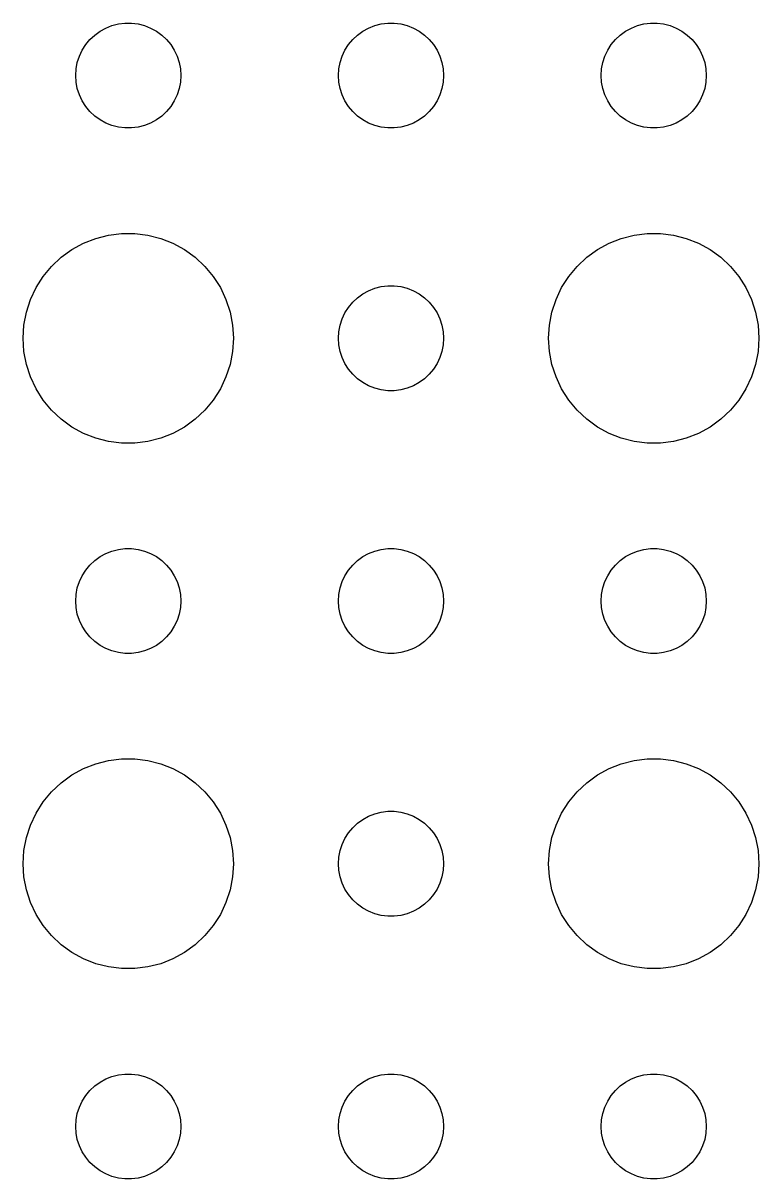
# Model space of a CAD drawing. Header units: metres. Extents: x -150 to 150, y -149 to 149.
# Drawn here: x 49.5 to 70.5, y 73.5 to 106.5 of the extents above; entities that cross this region are included whole.
import ezdxf

# ---------------------------------------------------------------- set-up
doc = ezdxf.new("R2010")
doc.units = ezdxf.units.M

msp = doc.modelspace()

# ---------------------------------------------------------------- linework, layer by layer
for p, q in [((51.5439, 106.156), (51.6963, 106.266)), ((51.6963, 106.266), (51.8613, 106.357)), ((51.8613, 106.357), (52.0365, 106.427)), ((52.0365, 106.427), (52.2189, 106.473)), ((52.2189, 106.473), (52.4058, 106.497)), ((52.4058, 106.497), (52.5942, 106.497)), ((52.5942, 106.497), (52.7811, 106.473)), ((52.7811, 106.473), (52.9635, 106.427)), ((52.9635, 106.427), (53.1387, 106.357)), ((53.1387, 106.357), (53.3037, 106.266)), ((53.3037, 106.266), (53.4561, 106.156)), ((59.0439, 106.156), (59.1963, 106.266)), ((59.1963, 106.266), (59.3613, 106.357)), ((59.3613, 106.357), (59.5365, 106.427)), ((59.5365, 106.427), (59.7189, 106.473)), ((59.7189, 106.473), (59.9058, 106.497)), ((59.9058, 106.497), (60.0942, 106.497)), ((60.0942, 106.497), (60.2811, 106.473)), ((60.2811, 106.473), (60.4635, 106.427)), ((60.4635, 106.427), (60.6387, 106.357)), ((60.6387, 106.357), (60.8037, 106.266)), ((60.8037, 106.266), (60.9561, 106.156)), ((66.5439, 106.156), (66.6963, 106.266)), ((66.6963, 106.266), (66.8613, 106.357)), ((66.8613, 106.357), (67.0365, 106.427)), ((67.0365, 106.427), (67.2189, 106.473)), ((67.2189, 106.473), (67.4058, 106.497)), ((67.4058, 106.497), (67.5942, 106.497)), ((67.5942, 106.497), (67.7811, 106.473)), ((67.7811, 106.473), (67.9635, 106.427)), ((67.9635, 106.427), (68.1387, 106.357)), ((68.1387, 106.357), (68.3037, 106.266)), ((68.3037, 106.266), (68.4561, 106.156)), ((51.2865, 105.882), (51.4065, 106.027)), ((51.4065, 106.027), (51.5439, 106.156)), ((53.4561, 106.156), (53.5934, 106.027)), ((53.5934, 106.027), (53.7135, 105.882)), ((58.7865, 105.882), (58.9065, 106.027)), ((58.9065, 106.027), (59.0439, 106.156)), ((60.9561, 106.156), (61.0934, 106.027)), ((61.0934, 106.027), (61.2135, 105.882)), ((66.2865, 105.882), (66.4065, 106.027)), ((66.4065, 106.027), (66.5439, 106.156)), ((68.4561, 106.156), (68.5934, 106.027)), ((68.5934, 106.027), (68.7135, 105.882)), ((51.1053, 105.552), (51.1855, 105.723)), ((51.1855, 105.723), (51.2865, 105.882)), ((53.7135, 105.882), (53.8145, 105.723)), ((53.8145, 105.723), (53.8947, 105.552)), ((58.6053, 105.552), (58.6855, 105.723)), ((58.6855, 105.723), (58.7865, 105.882)), ((61.2135, 105.882), (61.3145, 105.723)), ((61.3145, 105.723), (61.3947, 105.552)), ((66.1053, 105.552), (66.1855, 105.723)), ((66.1855, 105.723), (66.2865, 105.882)), ((68.7135, 105.882), (68.8145, 105.723)), ((68.8145, 105.723), (68.8947, 105.552)), ((51.0118, 105.188), (51.0471, 105.373)), ((51.0471, 105.373), (51.1053, 105.552)), ((53.8947, 105.552), (53.9529, 105.373)), ((53.9529, 105.373), (53.9882, 105.188)), ((58.5118, 105.188), (58.5471, 105.373)), ((58.5471, 105.373), (58.6053, 105.552)), ((61.3947, 105.552), (61.4529, 105.373)), ((61.4529, 105.373), (61.4882, 105.188)), ((66.0118, 105.188), (66.0471, 105.373)), ((66.0471, 105.373), (66.1053, 105.552)), ((68.8947, 105.552), (68.9529, 105.373)), ((68.9529, 105.373), (68.9882, 105.188)), ((51, 105), (51.0118, 105.188)), ((51.0118, 104.812), (51, 105)), ((53.9882, 105.188), (54, 105)), ((54, 105), (53.9882, 104.812)), ((58.5, 105), (58.5118, 105.188)), ((58.5118, 104.812), (58.5, 105)), ((61.4882, 105.188), (61.5, 105)), ((61.5, 105), (61.4882, 104.812)), ((66, 105), (66.0118, 105.188)), ((66.0118, 104.812), (66, 105)), ((68.9882, 105.188), (69, 105)), ((69, 105), (68.9882, 104.812)), ((51.0471, 104.627), (51.0118, 104.812)), ((51.1053, 104.448), (51.0471, 104.627)), ((53.9529, 104.627), (53.8947, 104.448)), ((53.9882, 104.812), (53.9529, 104.627)), ((58.5471, 104.627), (58.5118, 104.812)), ((58.6053, 104.448), (58.5471, 104.627)), ((61.4529, 104.627), (61.3947, 104.448)), ((61.4882, 104.812), (61.4529, 104.627)), ((66.0471, 104.627), (66.0118, 104.812)), ((66.1053, 104.448), (66.0471, 104.627)), ((68.9529, 104.627), (68.8947, 104.448)), ((68.9882, 104.812), (68.9529, 104.627)), ((51.1855, 104.277), (51.1053, 104.448)), ((51.2865, 104.118), (51.1855, 104.277)), ((53.8145, 104.277), (53.7135, 104.118)), ((53.8947, 104.448), (53.8145, 104.277)), ((58.6855, 104.277), (58.6053, 104.448)), ((58.7865, 104.118), (58.6855, 104.277)), ((61.3145, 104.277), (61.2135, 104.118)), ((61.3947, 104.448), (61.3145, 104.277)), ((66.1855, 104.277), (66.1053, 104.448)), ((66.2865, 104.118), (66.1855, 104.277)), ((68.8145, 104.277), (68.7135, 104.118)), ((68.8947, 104.448), (68.8145, 104.277)), ((51.4065, 103.973), (51.2865, 104.118)), ((51.5439, 103.844), (51.4065, 103.973)), ((53.5934, 103.973), (53.4561, 103.844)), ((53.7135, 104.118), (53.5934, 103.973)), ((58.9065, 103.973), (58.7865, 104.118)), ((59.0439, 103.844), (58.9065, 103.973)), ((61.0934, 103.973), (60.9561, 103.844)), ((61.2135, 104.118), (61.0934, 103.973)), ((66.4065, 103.973), (66.2865, 104.118)), ((66.5439, 103.844), (66.4065, 103.973)), ((68.5934, 103.973), (68.4561, 103.844)), ((68.7135, 104.118), (68.5934, 103.973)), ((51.6963, 103.734), (51.5439, 103.844)), ((51.8613, 103.643), (51.6963, 103.734)), ((52.0365, 103.573), (51.8613, 103.643)), ((53.1387, 103.643), (52.9635, 103.573)), ((53.3037, 103.734), (53.1387, 103.643)), ((53.4561, 103.844), (53.3037, 103.734)), ((59.1963, 103.734), (59.0439, 103.844)), ((59.3613, 103.643), (59.1963, 103.734)), ((59.5365, 103.573), (59.3613, 103.643)), ((60.6387, 103.643), (60.4635, 103.573)), ((60.8037, 103.734), (60.6387, 103.643)), ((60.9561, 103.844), (60.8037, 103.734)), ((66.6963, 103.734), (66.5439, 103.844)), ((66.8613, 103.643), (66.6963, 103.734)), ((67.0365, 103.573), (66.8613, 103.643)), ((68.1387, 103.643), (67.9635, 103.573)), ((68.3037, 103.734), (68.1387, 103.643)), ((68.4561, 103.844), (68.3037, 103.734)), ((52.2189, 103.527), (52.0365, 103.573)), ((52.4058, 103.503), (52.2189, 103.527)), ((52.5942, 103.503), (52.4058, 103.503)), ((52.7811, 103.527), (52.5942, 103.503)), ((52.9635, 103.573), (52.7811, 103.527)), ((59.7189, 103.527), (59.5365, 103.573)), ((59.9058, 103.503), (59.7189, 103.527)), ((60.0942, 103.503), (59.9058, 103.503)), ((60.2811, 103.527), (60.0942, 103.503)), ((60.4635, 103.573), (60.2811, 103.527)), ((67.2189, 103.527), (67.0365, 103.573)), ((67.4058, 103.503), (67.2189, 103.527)), ((67.5942, 103.503), (67.4058, 103.503)), ((67.7811, 103.527), (67.5942, 103.503)), ((67.9635, 103.573), (67.7811, 103.527)), ((51.2227, 100.214), (51.5729, 100.353)), ((51.5729, 100.353), (51.9379, 100.447)), ((51.9379, 100.447), (52.3116, 100.494)), ((52.3116, 100.494), (52.6884, 100.494)), ((52.6884, 100.494), (53.0621, 100.447)), ((53.0621, 100.447), (53.427, 100.353)), ((53.427, 100.353), (53.7773, 100.214)), ((66.2227, 100.214), (66.573, 100.353)), ((66.573, 100.353), (66.9379, 100.447)), ((66.9379, 100.447), (67.3116, 100.494)), ((67.3116, 100.494), (67.6884, 100.494)), ((67.6884, 100.494), (68.0621, 100.447)), ((68.0621, 100.447), (68.427, 100.353)), ((68.427, 100.353), (68.7773, 100.214)), ((50.5877, 99.8115), (50.8925, 100.033)), ((50.8925, 100.033), (51.2227, 100.214)), ((53.7773, 100.214), (54.1075, 100.033)), ((54.1075, 100.033), (54.4123, 99.8115)), ((65.5877, 99.8115), (65.8925, 100.033)), ((65.8925, 100.033), (66.2227, 100.214)), ((68.7773, 100.214), (69.1075, 100.033)), ((69.1075, 100.033), (69.4123, 99.8115)), ((50.3131, 99.5536), (50.5877, 99.8115)), ((54.4123, 99.8115), (54.6869, 99.5536)), ((65.3131, 99.5536), (65.5877, 99.8115)), ((69.4123, 99.8115), (69.6869, 99.5536)), ((50.0729, 99.2634), (50.3131, 99.5536)), ((54.6869, 99.5536), (54.927, 99.2634)), ((65.073, 99.2634), (65.3131, 99.5536)), ((69.6869, 99.5536), (69.927, 99.2634)), ((49.8711, 98.9453), (50.0729, 99.2634)), ((54.927, 99.2634), (55.1289, 98.9453)), ((59.7189, 98.9734), (59.9058, 98.997)), ((59.9058, 98.997), (60.0942, 98.997)), ((60.0942, 98.997), (60.2811, 98.9734)), ((64.8711, 98.9453), (65.073, 99.2634)), ((69.927, 99.2634), (70.1289, 98.9453)), ((49.7107, 98.6044), (49.8711, 98.9453)), ((55.1289, 98.9453), (55.2893, 98.6044)), ((58.9065, 98.5268), (59.0439, 98.6558)), ((59.0439, 98.6558), (59.1963, 98.7665)), ((59.1963, 98.7665), (59.3613, 98.8572)), ((59.3613, 98.8572), (59.5365, 98.9266)), ((59.5365, 98.9266), (59.7189, 98.9734)), ((60.2811, 98.9734), (60.4635, 98.9266)), ((60.4635, 98.9266), (60.6387, 98.8572)), ((60.6387, 98.8572), (60.8037, 98.7665)), ((60.8037, 98.7665), (60.9561, 98.6558)), ((60.9561, 98.6558), (61.0934, 98.5268)), ((64.7107, 98.6044), (64.8711, 98.9453)), ((70.1289, 98.9453), (70.2893, 98.6044)), ((49.5942, 98.2461), (49.7107, 98.6044)), ((55.2893, 98.6044), (55.4057, 98.2461)), ((58.6855, 98.2226), (58.7865, 98.3817)), ((58.7865, 98.3817), (58.9065, 98.5268)), ((61.0934, 98.5268), (61.2135, 98.3817)), ((61.2135, 98.3817), (61.3145, 98.2226)), ((64.5943, 98.2461), (64.7107, 98.6044)), ((70.2893, 98.6044), (70.4057, 98.2461)), ((49.5237, 97.876), (49.5942, 98.2461)), ((55.4057, 98.2461), (55.4763, 97.876)), ((58.5471, 97.873), (58.6053, 98.0522)), ((58.6053, 98.0522), (58.6855, 98.2226)), ((61.3145, 98.2226), (61.3947, 98.0522)), ((61.3947, 98.0522), (61.4529, 97.873)), ((64.5237, 97.876), (64.5943, 98.2461)), ((70.4057, 98.2461), (70.4763, 97.876)), ((49.5, 97.5), (49.5237, 97.876)), ((55.4763, 97.876), (55.5, 97.5)), ((58.5, 97.5), (58.5118, 97.688)), ((58.5118, 97.688), (58.5471, 97.873)), ((61.4529, 97.873), (61.4882, 97.688)), ((61.4882, 97.688), (61.5, 97.5)), ((64.5, 97.5), (64.5237, 97.876)), ((70.4763, 97.876), (70.5, 97.5)), ((49.5237, 97.124), (49.5, 97.5)), ((55.5, 97.5), (55.4763, 97.124)), ((58.5118, 97.312), (58.5, 97.5)), ((61.5, 97.5), (61.4882, 97.312)), ((64.5237, 97.124), (64.5, 97.5)), ((70.5, 97.5), (70.4763, 97.124)), ((49.5942, 96.7539), (49.5237, 97.124)), ((55.4763, 97.124), (55.4057, 96.7539)), ((58.5471, 97.127), (58.5118, 97.312)), ((58.6053, 96.9478), (58.5471, 97.127)), ((61.4529, 97.127), (61.3947, 96.9478)), ((61.4882, 97.312), (61.4529, 97.127)), ((64.5943, 96.7539), (64.5237, 97.124)), ((70.4763, 97.124), (70.4057, 96.7539)), ((49.7107, 96.3956), (49.5942, 96.7539)), ((55.4057, 96.7539), (55.2893, 96.3956)), ((58.6855, 96.7774), (58.6053, 96.9478)), ((58.7865, 96.6183), (58.6855, 96.7774)), ((61.3145, 96.7774), (61.2135, 96.6183)), ((61.3947, 96.9478), (61.3145, 96.7774)), ((64.7107, 96.3956), (64.5943, 96.7539)), ((70.4057, 96.7539), (70.2893, 96.3956)), ((49.8711, 96.0547), (49.7107, 96.3956)), ((55.2893, 96.3956), (55.1289, 96.0547)), ((58.9065, 96.4732), (58.7865, 96.6183)), ((59.0439, 96.3442), (58.9065, 96.4732)), ((59.1963, 96.2335), (59.0439, 96.3442)), ((60.9561, 96.3442), (60.8037, 96.2335)), ((61.0934, 96.4732), (60.9561, 96.3442)), ((61.2135, 96.6183), (61.0934, 96.4732)), ((64.8711, 96.0547), (64.7107, 96.3956)), ((70.2893, 96.3956), (70.1289, 96.0547)), ((50.0729, 95.7366), (49.8711, 96.0547)), ((55.1289, 96.0547), (54.927, 95.7366)), ((59.3613, 96.1428), (59.1963, 96.2335)), ((59.5365, 96.0734), (59.3613, 96.1428)), ((59.7189, 96.0266), (59.5365, 96.0734)), ((59.9058, 96.003), (59.7189, 96.0266)), ((60.2811, 96.0266), (60.0942, 96.003)), ((60.4635, 96.0734), (60.2811, 96.0266)), ((60.6387, 96.1428), (60.4635, 96.0734)), ((60.8037, 96.2335), (60.6387, 96.1428)), ((65.073, 95.7366), (64.8711, 96.0547)), ((70.1289, 96.0547), (69.927, 95.7366)), ((50.3131, 95.4464), (50.0729, 95.7366)), ((54.927, 95.7366), (54.6869, 95.4464)), ((60.0942, 96.003), (59.9058, 96.003)), ((65.3131, 95.4464), (65.073, 95.7366)), ((69.927, 95.7366), (69.6869, 95.4464)), ((50.5877, 95.1885), (50.3131, 95.4464)), ((54.6869, 95.4464), (54.4123, 95.1885)), ((65.5877, 95.1885), (65.3131, 95.4464)), ((69.6869, 95.4464), (69.4123, 95.1885)), ((50.8925, 94.967), (50.5877, 95.1885)), ((54.4123, 95.1885), (54.1075, 94.967)), ((65.8925, 94.967), (65.5877, 95.1885)), ((69.4123, 95.1885), (69.1075, 94.967)), ((51.2227, 94.7855), (50.8925, 94.967)), ((51.5729, 94.6468), (51.2227, 94.7855)), ((53.7773, 94.7855), (53.427, 94.6468)), ((54.1075, 94.967), (53.7773, 94.7855)), ((66.2227, 94.7855), (65.8925, 94.967)), ((66.573, 94.6468), (66.2227, 94.7855)), ((68.7773, 94.7855), (68.427, 94.6468)), ((69.1075, 94.967), (68.7773, 94.7855)), ((51.9379, 94.5531), (51.5729, 94.6468)), ((52.3116, 94.5059), (51.9379, 94.5531)), ((52.6884, 94.5059), (52.3116, 94.5059)), ((53.0621, 94.5531), (52.6884, 94.5059)), ((53.427, 94.6468), (53.0621, 94.5531)), ((66.9379, 94.5531), (66.573, 94.6468)), ((67.3116, 94.5059), (66.9379, 94.5531)), ((67.6884, 94.5059), (67.3116, 94.5059)), ((68.0621, 94.5531), (67.6884, 94.5059)), ((68.427, 94.6468), (68.0621, 94.5531)), ((51.8613, 91.3572), (52.0365, 91.4266)), ((52.0365, 91.4266), (52.2189, 91.4734)), ((52.2189, 91.4734), (52.4058, 91.497)), ((52.4058, 91.497), (52.5942, 91.497)), ((52.5942, 91.497), (52.7811, 91.4734)), ((52.7811, 91.4734), (52.9635, 91.4266)), ((52.9635, 91.4266), (53.1387, 91.3572)), ((59.3613, 91.3572), (59.5365, 91.4266)), ((59.5365, 91.4266), (59.7189, 91.4734)), ((59.7189, 91.4734), (59.9058, 91.497)), ((59.9058, 91.497), (60.0942, 91.497)), ((60.0942, 91.497), (60.2811, 91.4734)), ((60.2811, 91.4734), (60.4635, 91.4266)), ((60.4635, 91.4266), (60.6387, 91.3572)), ((66.8613, 91.3572), (67.0365, 91.4266)), ((67.0365, 91.4266), (67.2189, 91.4734)), ((67.2189, 91.4734), (67.4058, 91.497)), ((67.4058, 91.497), (67.5942, 91.497)), ((67.5942, 91.497), (67.7811, 91.4734)), ((67.7811, 91.4734), (67.9635, 91.4266)), ((67.9635, 91.4266), (68.1387, 91.3572)), ((51.4065, 91.0268), (51.5439, 91.1558)), ((51.5439, 91.1558), (51.6963, 91.2665)), ((51.6963, 91.2665), (51.8613, 91.3572)), ((53.1387, 91.3572), (53.3037, 91.2665)), ((53.3037, 91.2665), (53.4561, 91.1558)), ((53.4561, 91.1558), (53.5934, 91.0268)), ((58.9065, 91.0268), (59.0439, 91.1558)), ((59.0439, 91.1558), (59.1963, 91.2665)), ((59.1963, 91.2665), (59.3613, 91.3572)), ((60.6387, 91.3572), (60.8037, 91.2665)), ((60.8037, 91.2665), (60.9561, 91.1558)), ((60.9561, 91.1558), (61.0934, 91.0268)), ((66.4065, 91.0268), (66.5439, 91.1558)), ((66.5439, 91.1558), (66.6963, 91.2665)), ((66.6963, 91.2665), (66.8613, 91.3572)), ((68.1387, 91.3572), (68.3037, 91.2665)), ((68.3037, 91.2665), (68.4561, 91.1558)), ((68.4561, 91.1558), (68.5934, 91.0268)), ((51.1855, 90.7226), (51.2865, 90.8817)), ((51.2865, 90.8817), (51.4065, 91.0268)), ((53.5934, 91.0268), (53.7135, 90.8817)), ((53.7135, 90.8817), (53.8145, 90.7226)), ((58.6855, 90.7226), (58.7865, 90.8817)), ((58.7865, 90.8817), (58.9065, 91.0268)), ((61.0934, 91.0268), (61.2135, 90.8817)), ((61.2135, 90.8817), (61.3145, 90.7226)), ((66.1855, 90.7226), (66.2865, 90.8817)), ((66.2865, 90.8817), (66.4065, 91.0268)), ((68.5934, 91.0268), (68.7135, 90.8817)), ((68.7135, 90.8817), (68.8145, 90.7226)), ((51.0471, 90.373), (51.1053, 90.5522)), ((51.1053, 90.5522), (51.1855, 90.7226)), ((53.8145, 90.7226), (53.8947, 90.5522)), ((53.8947, 90.5522), (53.9529, 90.373)), ((58.5471, 90.373), (58.6053, 90.5522)), ((58.6053, 90.5522), (58.6855, 90.7226)), ((61.3145, 90.7226), (61.3947, 90.5522)), ((61.3947, 90.5522), (61.4529, 90.373)), ((66.0471, 90.373), (66.1053, 90.5522)), ((66.1053, 90.5522), (66.1855, 90.7226)), ((68.8145, 90.7226), (68.8947, 90.5522)), ((68.8947, 90.5522), (68.9529, 90.373)), ((51, 90), (51.0118, 90.188)), ((51.0118, 90.188), (51.0471, 90.373)), ((53.9529, 90.373), (53.9882, 90.188)), ((53.9882, 90.188), (54, 90)), ((58.5, 90), (58.5118, 90.188)), ((58.5118, 90.188), (58.5471, 90.373)), ((61.4529, 90.373), (61.4882, 90.188)), ((61.4882, 90.188), (61.5, 90)), ((66, 90), (66.0118, 90.188)), ((66.0118, 90.188), (66.0471, 90.373)), ((68.9529, 90.373), (68.9882, 90.188)), ((68.9882, 90.188), (69, 90)), ((51.0118, 89.812), (51, 90)), ((51.0471, 89.627), (51.0118, 89.812)), ((53.9882, 89.812), (53.9529, 89.627)), ((54, 90), (53.9882, 89.812)), ((58.5118, 89.812), (58.5, 90)), ((58.5471, 89.627), (58.5118, 89.812)), ((61.4882, 89.812), (61.4529, 89.627)), ((61.5, 90), (61.4882, 89.812)), ((66.0118, 89.812), (66, 90)), ((66.0471, 89.627), (66.0118, 89.812)), ((68.9882, 89.812), (68.9529, 89.627)), ((69, 90), (68.9882, 89.812)), ((51.1053, 89.4478), (51.0471, 89.627)), ((51.1855, 89.2774), (51.1053, 89.4478)), ((53.8947, 89.4478), (53.8145, 89.2774)), ((53.9529, 89.627), (53.8947, 89.4478)), ((58.6053, 89.4478), (58.5471, 89.627)), ((58.6855, 89.2774), (58.6053, 89.4478)), ((61.3947, 89.4478), (61.3145, 89.2774)), ((61.4529, 89.627), (61.3947, 89.4478)), ((66.1053, 89.4478), (66.0471, 89.627)), ((66.1855, 89.2774), (66.1053, 89.4478)), ((68.8947, 89.4478), (68.8145, 89.2774)), ((68.9529, 89.627), (68.8947, 89.4478)), ((51.2865, 89.1183), (51.1855, 89.2774)), ((51.4065, 88.9732), (51.2865, 89.1183)), ((53.7135, 89.1183), (53.5934, 88.9732)), ((53.8145, 89.2774), (53.7135, 89.1183)), ((58.7865, 89.1183), (58.6855, 89.2774)), ((58.9065, 88.9732), (58.7865, 89.1183)), ((61.2135, 89.1183), (61.0934, 88.9732)), ((61.3145, 89.2774), (61.2135, 89.1183)), ((66.2865, 89.1183), (66.1855, 89.2774)), ((66.4065, 88.9732), (66.2865, 89.1183)), ((68.7135, 89.1183), (68.5934, 88.9732)), ((68.8145, 89.2774), (68.7135, 89.1183)), ((51.5439, 88.8442), (51.4065, 88.9732)), ((51.6963, 88.7335), (51.5439, 88.8442)), ((53.4561, 88.8442), (53.3037, 88.7335)), ((53.5934, 88.9732), (53.4561, 88.8442)), ((59.0439, 88.8442), (58.9065, 88.9732)), ((59.1963, 88.7335), (59.0439, 88.8442)), ((60.9561, 88.8442), (60.8037, 88.7335)), ((61.0934, 88.9732), (60.9561, 88.8442)), ((66.5439, 88.8442), (66.4065, 88.9732)), ((66.6963, 88.7335), (66.5439, 88.8442)), ((68.4561, 88.8442), (68.3037, 88.7335)), ((68.5934, 88.9732), (68.4561, 88.8442)), ((51.8613, 88.6428), (51.6963, 88.7335)), ((52.0365, 88.5734), (51.8613, 88.6428)), ((52.2189, 88.5266), (52.0365, 88.5734)), ((52.4058, 88.503), (52.2189, 88.5266)), ((52.5942, 88.503), (52.4058, 88.503)), ((52.7811, 88.5266), (52.5942, 88.503)), ((52.9635, 88.5734), (52.7811, 88.5266)), ((53.1387, 88.6428), (52.9635, 88.5734)), ((53.3037, 88.7335), (53.1387, 88.6428)), ((59.3613, 88.6428), (59.1963, 88.7335)), ((59.5365, 88.5734), (59.3613, 88.6428)), ((59.7189, 88.5266), (59.5365, 88.5734)), ((59.9058, 88.503), (59.7189, 88.5266)), ((60.0942, 88.503), (59.9058, 88.503)), ((60.2811, 88.5266), (60.0942, 88.503)), ((60.4635, 88.5734), (60.2811, 88.5266)), ((60.6387, 88.6428), (60.4635, 88.5734)), ((60.8037, 88.7335), (60.6387, 88.6428)), ((66.8613, 88.6428), (66.6963, 88.7335)), ((67.0365, 88.5734), (66.8613, 88.6428)), ((67.2189, 88.5266), (67.0365, 88.5734)), ((67.4058, 88.503), (67.2189, 88.5266)), ((67.5942, 88.503), (67.4058, 88.503)), ((67.7811, 88.5266), (67.5942, 88.503)), ((67.9635, 88.5734), (67.7811, 88.5266)), ((68.1387, 88.6428), (67.9635, 88.5734)), ((68.3037, 88.7335), (68.1387, 88.6428)), ((51.9379, 85.4469), (52.3116, 85.4941)), ((52.3116, 85.4941), (52.6884, 85.4941)), ((52.6884, 85.4941), (53.0621, 85.4469)), ((66.9379, 85.4469), (67.3116, 85.4941)), ((67.3116, 85.4941), (67.6884, 85.4941)), ((67.6884, 85.4941), (68.0621, 85.4469)), ((50.8925, 85.033), (51.2227, 85.2145)), ((51.2227, 85.2145), (51.5729, 85.3532)), ((51.5729, 85.3532), (51.9379, 85.4469)), ((53.0621, 85.4469), (53.427, 85.3532)), ((53.427, 85.3532), (53.7773, 85.2145)), ((53.7773, 85.2145), (54.1075, 85.033)), ((65.8925, 85.033), (66.2227, 85.2145)), ((66.2227, 85.2145), (66.573, 85.3532)), ((66.573, 85.3532), (66.9379, 85.4469)), ((68.0621, 85.4469), (68.427, 85.3532)), ((68.427, 85.3532), (68.7773, 85.2145)), ((68.7773, 85.2145), (69.1075, 85.033)), ((50.3131, 84.5536), (50.5877, 84.8115)), ((50.5877, 84.8115), (50.8925, 85.033)), ((54.1075, 85.033), (54.4123, 84.8115)), ((54.4123, 84.8115), (54.6869, 84.5536)), ((65.3131, 84.5536), (65.5877, 84.8115)), ((65.5877, 84.8115), (65.8925, 85.033)), ((69.1075, 85.033), (69.4123, 84.8115)), ((69.4123, 84.8115), (69.6869, 84.5536)), ((50.0729, 84.2634), (50.3131, 84.5536)), ((54.6869, 84.5536), (54.927, 84.2634)), ((65.073, 84.2634), (65.3131, 84.5536)), ((69.6869, 84.5536), (69.927, 84.2634)), ((49.8711, 83.9453), (50.0729, 84.2634)), ((54.927, 84.2634), (55.1289, 83.9453)), ((64.8711, 83.9453), (65.073, 84.2634)), ((69.927, 84.2634), (70.1289, 83.9453)), ((49.7107, 83.6044), (49.8711, 83.9453)), ((55.1289, 83.9453), (55.2893, 83.6044)), ((59.1963, 83.7665), (59.3613, 83.8572)), ((59.3613, 83.8572), (59.5365, 83.9266)), ((59.5365, 83.9266), (59.7189, 83.9734)), ((59.7189, 83.9734), (59.9058, 83.997)), ((59.9058, 83.997), (60.0942, 83.997)), ((60.0942, 83.997), (60.2811, 83.9734)), ((60.2811, 83.9734), (60.4635, 83.9266)), ((60.4635, 83.9266), (60.6387, 83.8572)), ((60.6387, 83.8572), (60.8037, 83.7665)), ((64.7107, 83.6044), (64.8711, 83.9453)), ((70.1289, 83.9453), (70.2893, 83.6044)), ((49.5942, 83.2461), (49.7107, 83.6044)), ((55.2893, 83.6044), (55.4057, 83.2461)), ((58.7865, 83.3817), (58.9065, 83.5268)), ((58.9065, 83.5268), (59.0439, 83.6558)), ((59.0439, 83.6558), (59.1963, 83.7665)), ((60.8037, 83.7665), (60.9561, 83.6558)), ((60.9561, 83.6558), (61.0934, 83.5268)), ((61.0934, 83.5268), (61.2135, 83.3817)), ((64.5943, 83.2461), (64.7107, 83.6044)), ((70.2893, 83.6044), (70.4057, 83.2461)), ((49.5237, 82.876), (49.5942, 83.2461)), ((55.4057, 83.2461), (55.4763, 82.876)), ((58.6053, 83.0522), (58.6855, 83.2226)), ((58.6855, 83.2226), (58.7865, 83.3817)), ((61.2135, 83.3817), (61.3145, 83.2226)), ((61.3145, 83.2226), (61.3947, 83.0522)), ((64.5237, 82.876), (64.5943, 83.2461)), ((70.4057, 83.2461), (70.4763, 82.876)), ((49.5, 82.5), (49.5237, 82.876)), ((55.4763, 82.876), (55.5, 82.5)), ((58.5118, 82.688), (58.5471, 82.873)), ((58.5471, 82.873), (58.6053, 83.0522)), ((61.3947, 83.0522), (61.4529, 82.873)), ((61.4529, 82.873), (61.4882, 82.688)), ((64.5, 82.5), (64.5237, 82.876)), ((70.4763, 82.876), (70.5, 82.5)), ((49.5237, 82.124), (49.5, 82.5)), ((55.5, 82.5), (55.4763, 82.124)), ((58.5, 82.5), (58.5118, 82.688)), ((58.5118, 82.312), (58.5, 82.5)), ((61.4882, 82.688), (61.5, 82.5)), ((61.5, 82.5), (61.4882, 82.312)), ((64.5237, 82.124), (64.5, 82.5)), ((70.5, 82.5), (70.4763, 82.124)), ((58.5471, 82.127), (58.5118, 82.312)), ((61.4882, 82.312), (61.4529, 82.127)), ((49.5942, 81.7539), (49.5237, 82.124)), ((55.4763, 82.124), (55.4057, 81.7539)), ((58.6053, 81.9478), (58.5471, 82.127)), ((58.6855, 81.7774), (58.6053, 81.9478)), ((61.3947, 81.9478), (61.3145, 81.7774)), ((61.4529, 82.127), (61.3947, 81.9478)), ((64.5943, 81.7539), (64.5237, 82.124)), ((70.4763, 82.124), (70.4057, 81.7539)), ((49.7107, 81.3956), (49.5942, 81.7539)), ((55.4057, 81.7539), (55.2893, 81.3956)), ((58.7865, 81.6183), (58.6855, 81.7774)), ((58.9065, 81.4732), (58.7865, 81.6183)), ((61.2135, 81.6183), (61.0934, 81.4732)), ((61.3145, 81.7774), (61.2135, 81.6183)), ((64.7107, 81.3956), (64.5943, 81.7539)), ((70.4057, 81.7539), (70.2893, 81.3956)), ((49.8711, 81.0547), (49.7107, 81.3956)), ((55.2893, 81.3956), (55.1289, 81.0547)), ((59.0439, 81.3442), (58.9065, 81.4732)), ((59.1963, 81.2335), (59.0439, 81.3442)), ((59.3613, 81.1428), (59.1963, 81.2335)), ((60.8037, 81.2335), (60.6387, 81.1428)), ((60.9561, 81.3442), (60.8037, 81.2335)), ((61.0934, 81.4732), (60.9561, 81.3442)), ((64.8711, 81.0547), (64.7107, 81.3956)), ((70.2893, 81.3956), (70.1289, 81.0547)), ((50.0729, 80.7366), (49.8711, 81.0547)), ((55.1289, 81.0547), (54.927, 80.7366)), ((59.5365, 81.0734), (59.3613, 81.1428)), ((59.7189, 81.0266), (59.5365, 81.0734)), ((59.9058, 81.003), (59.7189, 81.0266)), ((60.0942, 81.003), (59.9058, 81.003)), ((60.2811, 81.0266), (60.0942, 81.003)), ((60.4635, 81.0734), (60.2811, 81.0266)), ((60.6387, 81.1428), (60.4635, 81.0734)), ((65.073, 80.7366), (64.8711, 81.0547)), ((70.1289, 81.0547), (69.927, 80.7366)), ((50.3131, 80.4464), (50.0729, 80.7366)), ((54.927, 80.7366), (54.6869, 80.4464)), ((65.3131, 80.4464), (65.073, 80.7366)), ((69.927, 80.7366), (69.6869, 80.4464)), ((50.5877, 80.1885), (50.3131, 80.4464)), ((50.8925, 79.967), (50.5877, 80.1885)), ((54.4123, 80.1885), (54.1075, 79.967)), ((54.6869, 80.4464), (54.4123, 80.1885)), ((65.5877, 80.1885), (65.3131, 80.4464)), ((65.8925, 79.967), (65.5877, 80.1885)), ((69.4123, 80.1885), (69.1075, 79.967)), ((69.6869, 80.4464), (69.4123, 80.1885)), ((51.2227, 79.7855), (50.8925, 79.967)), ((54.1075, 79.967), (53.7773, 79.7855)), ((66.2227, 79.7855), (65.8925, 79.967)), ((69.1075, 79.967), (68.7773, 79.7855)), ((51.5729, 79.6468), (51.2227, 79.7855)), ((51.9379, 79.5531), (51.5729, 79.6468)), ((52.3116, 79.5059), (51.9379, 79.5531)), ((53.0621, 79.5531), (52.6884, 79.5059)), ((53.427, 79.6468), (53.0621, 79.5531)), ((53.7773, 79.7855), (53.427, 79.6468)), ((66.573, 79.6468), (66.2227, 79.7855)), ((66.9379, 79.5531), (66.573, 79.6468)), ((67.3116, 79.5059), (66.9379, 79.5531)), ((68.0621, 79.5531), (67.6884, 79.5059)), ((68.427, 79.6468), (68.0621, 79.5531)), ((68.7773, 79.7855), (68.427, 79.6468)), ((52.6884, 79.5059), (52.3116, 79.5059)), ((67.6884, 79.5059), (67.3116, 79.5059)), ((51.5439, 76.1558), (51.6963, 76.2665)), ((51.6963, 76.2665), (51.8613, 76.3572)), ((51.8613, 76.3572), (52.0365, 76.4266)), ((52.0365, 76.4266), (52.2189, 76.4734)), ((52.2189, 76.4734), (52.4058, 76.497)), ((52.4058, 76.497), (52.5942, 76.497)), ((52.5942, 76.497), (52.7811, 76.4734)), ((52.7811, 76.4734), (52.9635, 76.4266)), ((52.9635, 76.4266), (53.1387, 76.3572)), ((53.1387, 76.3572), (53.3037, 76.2665)), ((53.3037, 76.2665), (53.4561, 76.1558)), ((59.0439, 76.1558), (59.1963, 76.2665)), ((59.1963, 76.2665), (59.3613, 76.3572)), ((59.3613, 76.3572), (59.5365, 76.4266)), ((59.5365, 76.4266), (59.7189, 76.4734)), ((59.7189, 76.4734), (59.9058, 76.497)), ((59.9058, 76.497), (60.0942, 76.497)), ((60.0942, 76.497), (60.2811, 76.4734)), ((60.2811, 76.4734), (60.4635, 76.4266)), ((60.4635, 76.4266), (60.6387, 76.3572)), ((60.6387, 76.3572), (60.8037, 76.2665)), ((60.8037, 76.2665), (60.9561, 76.1558)), ((66.5439, 76.1558), (66.6963, 76.2665)), ((66.6963, 76.2665), (66.8613, 76.3572)), ((66.8613, 76.3572), (67.0365, 76.4266)), ((67.0365, 76.4266), (67.2189, 76.4734)), ((67.2189, 76.4734), (67.4058, 76.497)), ((67.4058, 76.497), (67.5942, 76.497)), ((67.5942, 76.497), (67.7811, 76.4734)), ((67.7811, 76.4734), (67.9635, 76.4266)), ((67.9635, 76.4266), (68.1387, 76.3572)), ((68.1387, 76.3572), (68.3037, 76.2665)), ((68.3037, 76.2665), (68.4561, 76.1558)), ((51.2865, 75.8817), (51.4065, 76.0268)), ((51.4065, 76.0268), (51.5439, 76.1558)), ((53.4561, 76.1558), (53.5934, 76.0268)), ((53.5934, 76.0268), (53.7135, 75.8817)), ((58.7865, 75.8817), (58.9065, 76.0268)), ((58.9065, 76.0268), (59.0439, 76.1558)), ((60.9561, 76.1558), (61.0934, 76.0268)), ((61.0934, 76.0268), (61.2135, 75.8817)), ((66.2865, 75.8817), (66.4065, 76.0268)), ((66.4065, 76.0268), (66.5439, 76.1558)), ((68.4561, 76.1558), (68.5934, 76.0268)), ((68.5934, 76.0268), (68.7135, 75.8817)), ((51.1053, 75.5522), (51.1855, 75.7226)), ((51.1855, 75.7226), (51.2865, 75.8817)), ((53.7135, 75.8817), (53.8145, 75.7226)), ((53.8145, 75.7226), (53.8947, 75.5522)), ((58.6053, 75.5522), (58.6855, 75.7226)), ((58.6855, 75.7226), (58.7865, 75.8817)), ((61.2135, 75.8817), (61.3145, 75.7226)), ((61.3145, 75.7226), (61.3947, 75.5522)), ((66.1053, 75.5522), (66.1855, 75.7226)), ((66.1855, 75.7226), (66.2865, 75.8817)), ((68.7135, 75.8817), (68.8145, 75.7226)), ((68.8145, 75.7226), (68.8947, 75.5522)), ((51.0118, 75.188), (51.0471, 75.373)), ((51.0471, 75.373), (51.1053, 75.5522)), ((53.8947, 75.5522), (53.9529, 75.373)), ((53.9529, 75.373), (53.9882, 75.188)), ((58.5118, 75.188), (58.5471, 75.373)), ((58.5471, 75.373), (58.6053, 75.5522)), ((61.3947, 75.5522), (61.4529, 75.373)), ((61.4529, 75.373), (61.4882, 75.188)), ((66.0118, 75.188), (66.0471, 75.373)), ((66.0471, 75.373), (66.1053, 75.5522)), ((68.8947, 75.5522), (68.9529, 75.373)), ((68.9529, 75.373), (68.9882, 75.188)), ((51, 75), (51.0118, 75.188)), ((51.0118, 74.812), (51, 75)), ((53.9882, 75.188), (54, 75)), ((54, 75), (53.9882, 74.812)), ((58.5, 75), (58.5118, 75.188)), ((58.5118, 74.812), (58.5, 75)), ((61.4882, 75.188), (61.5, 75)), ((61.5, 75), (61.4882, 74.812)), ((66, 75), (66.0118, 75.188)), ((66.0118, 74.812), (66, 75)), ((68.9882, 75.188), (69, 75)), ((69, 75), (68.9882, 74.812)), ((51.0471, 74.627), (51.0118, 74.812)), ((51.1053, 74.4478), (51.0471, 74.627)), ((53.9529, 74.627), (53.8947, 74.4478)), ((53.9882, 74.812), (53.9529, 74.627)), ((58.5471, 74.627), (58.5118, 74.812)), ((58.6053, 74.4478), (58.5471, 74.627)), ((61.4529, 74.627), (61.3947, 74.4478)), ((61.4882, 74.812), (61.4529, 74.627)), ((66.0471, 74.627), (66.0118, 74.812)), ((66.1053, 74.4478), (66.0471, 74.627)), ((68.9529, 74.627), (68.8947, 74.4478)), ((68.9882, 74.812), (68.9529, 74.627)), ((51.1855, 74.2774), (51.1053, 74.4478)), ((51.2865, 74.1183), (51.1855, 74.2774)), ((53.8145, 74.2774), (53.7135, 74.1183)), ((53.8947, 74.4478), (53.8145, 74.2774)), ((58.6855, 74.2774), (58.6053, 74.4478)), ((58.7865, 74.1183), (58.6855, 74.2774)), ((61.3145, 74.2774), (61.2135, 74.1183)), ((61.3947, 74.4478), (61.3145, 74.2774)), ((66.1855, 74.2774), (66.1053, 74.4478)), ((66.2865, 74.1183), (66.1855, 74.2774)), ((68.8145, 74.2774), (68.7135, 74.1183)), ((68.8947, 74.4478), (68.8145, 74.2774)), ((51.4065, 73.9732), (51.2865, 74.1183)), ((51.5439, 73.8442), (51.4065, 73.9732)), ((53.5934, 73.9732), (53.4561, 73.8442)), ((53.7135, 74.1183), (53.5934, 73.9732)), ((58.9065, 73.9732), (58.7865, 74.1183)), ((59.0439, 73.8442), (58.9065, 73.9732)), ((61.0934, 73.9732), (60.9561, 73.8442)), ((61.2135, 74.1183), (61.0934, 73.9732)), ((66.4065, 73.9732), (66.2865, 74.1183)), ((66.5439, 73.8442), (66.4065, 73.9732)), ((68.5934, 73.9732), (68.4561, 73.8442)), ((68.7135, 74.1183), (68.5934, 73.9732)), ((51.6963, 73.7335), (51.5439, 73.8442)), ((51.8613, 73.6428), (51.6963, 73.7335)), ((52.0365, 73.5734), (51.8613, 73.6428)), ((53.1387, 73.6428), (52.9635, 73.5734)), ((53.3037, 73.7335), (53.1387, 73.6428)), ((53.4561, 73.8442), (53.3037, 73.7335)), ((59.1963, 73.7335), (59.0439, 73.8442)), ((59.3613, 73.6428), (59.1963, 73.7335)), ((59.5365, 73.5734), (59.3613, 73.6428)), ((60.6387, 73.6428), (60.4635, 73.5734)), ((60.8037, 73.7335), (60.6387, 73.6428)), ((60.9561, 73.8442), (60.8037, 73.7335)), ((66.6963, 73.7335), (66.5439, 73.8442)), ((66.8613, 73.6428), (66.6963, 73.7335)), ((67.0365, 73.5734), (66.8613, 73.6428)), ((68.1387, 73.6428), (67.9635, 73.5734)), ((68.3037, 73.7335), (68.1387, 73.6428)), ((68.4561, 73.8442), (68.3037, 73.7335)), ((52.2189, 73.5266), (52.0365, 73.5734)), ((52.4058, 73.503), (52.2189, 73.5266)), ((52.5942, 73.503), (52.4058, 73.503)), ((52.7811, 73.5266), (52.5942, 73.503)), ((52.9635, 73.5734), (52.7811, 73.5266)), ((59.7189, 73.5266), (59.5365, 73.5734)), ((59.9058, 73.503), (59.7189, 73.5266)), ((60.0942, 73.503), (59.9058, 73.503)), ((60.2811, 73.5266), (60.0942, 73.503)), ((60.4635, 73.5734), (60.2811, 73.5266)), ((67.2189, 73.5266), (67.0365, 73.5734)), ((67.4058, 73.503), (67.2189, 73.5266)), ((67.5942, 73.503), (67.4058, 73.503)), ((67.7811, 73.5266), (67.5942, 73.503)), ((67.9635, 73.5734), (67.7811, 73.5266))]:
    msp.add_line(p, q)

doc.saveas('drawing.dxf')
